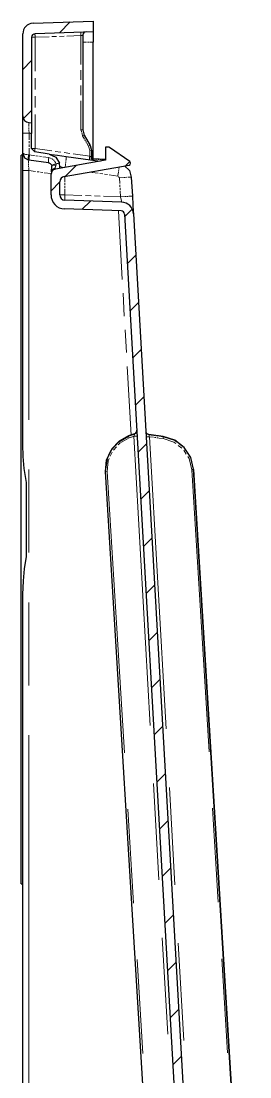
# Model space of a CAD drawing. Header units: millimetres. Extents: x 0 to 1989, y -338 to 950.
# Drawn here: x 1459.4 to 1524.4, y 650.5 to 950.2 of the extents above; entities that cross this region are included whole.
import ezdxf

# ---------------------------------------------------------------- set-up
doc = ezdxf.new("R2010")
doc.units = ezdxf.units.MM
doc.layers.add('DETAIL', color=8, linetype='Continuous')
doc.layers.add('FINE', color=9, linetype='Continuous')

msp = doc.modelspace()

# ---------------------------------------------------------------- linework, layer by layer
at = {"layer": 'DETAIL', "lineweight": 25}
for p, q in [((1462.78, 949.61), (1479.88, 950.21)), ((1479.88, 950.21), (1479.88, 947.21)), ((1479.88, 947.21), (1463.35, 946.63)), ((1459.88, 923.36), (1459.88, 946.61)), ((1462.38, 945.63), (1462.38, 921.29)), ((1476.88, 946.14), (1476.88, 919.37)), ((1479.88, 911.2), (1479.88, 944.21)), ((1461.64, 921.38), (1462.38, 921.29)), ((1462.38, 914.04), (1462.38, 918.31)), ((1476.88, 919.37), (1477.28, 917.87)), ((1490.25, 910.33), (1484.51, 914.35)), ((1459.88, 912.15), (1459.38, 912.13)), ((1463.24, 913.05), (1462.38, 914.04)), ((1467.37, 912.47), (1463.24, 913.05)), ((1479.38, 913.43), (1479.38, 911.71)), ((1479.38, 911.71), (1479.85, 911.21)), ((1461.6, 910.75), (1461.61, 910.75)), ((1470.38, 908.41), (1470.38, 909)), ((1471.62, 906.09), (1490.05, 909.34)), ((1479.85, 911.21), (1483.38, 911.02)), ((1490.46, 909.84), (1490.46, 909.92)), ((1467.88, 900.88), (1467.88, 906.71)), ((1470.38, 900.88), (1470.38, 904.62)), ((1487.92, 898.82), (1471.83, 899.38)), ((1487.83, 896.32), (1471.74, 896.89)), ((1488.8, 895.38), (1507.61, 564.04)), ((1491.29, 895.52), (1510.12, 564.04)), ((1491.62, 833.06), (1489.92, 832.44)), ((1499.79, 832.26), (1495.66, 832.84)), ((1483.34, 823.03), (1483.34, 822.95)), ((1499.34, 561.21), (1483.36, 822.35)), ((1524.4, 561.21), (1508.38, 822.97)), ((1508.38, 822.9), (1524.39, 561.21)), ((1459.88, 335.01), (1459.88, 787.4)), ((1459.38, 705.29), (1459.88, 705.26))]:
    msp.add_line(p, q, dxfattribs=at)
for points in [[(1462.78, 949.61, 0.404087), (1459.88, 946.61)], [(1463.35, 946.63, 0.403986), (1462.38, 945.63)], [(1477.85, 947.14, 0.404079), (1476.88, 946.14)], [(1459.88, 923.36, 0.378856), (1461.64, 921.38)], [(1484.51, 914.35, 0.149109), (1484.23, 914.44)], [(1490.05, 909.34, 0.364094), (1490.46, 909.84)], [(1490.46, 909.92, 0.24462), (1490.25, 910.33)], [(1469.12, 908.19, 0.363919), (1467.88, 906.71)], [(1471.62, 906.09, 0.364031), (1470.38, 904.62)], [(1467.88, 900.88, 0.404018), (1471.74, 896.89)], [(1470.38, 900.88, 0.404), (1471.83, 899.38)], [(1488.8, 895.38, 0.387709), (1487.83, 896.32)], [(1491.29, 895.52, 0.387637), (1487.92, 898.82)], [(1492.03, 833.34, 0.196399), (1492.28, 834.06)], [(1494.8, 833.78, 0.228568), (1495.22, 833.02)]]:
    msp.add_lwpolyline(points, format="xyb", dxfattribs=at)
for points in [[(1479.88, 947.21), (1479.88, 946.33), (1479.88, 944.21)], [(1459.88, 830.01), (1459.88, 907.78), (1459.88, 910.26), (1459.88, 912.07), (1459.88, 912.73), (1459.88, 918.4), (1459.88, 920.89), (1459.88, 922.7), (1459.88, 923.36)], [(1462.38, 921.29), (1462.38, 920.89), (1462.38, 919.8), (1462.38, 918.31)], [(1477.28, 917.87), (1478.98, 914.93), (1479.38, 913.43)], [(1484.23, 914.44), (1483.38, 914.46), (1483.38, 910.71), (1469.12, 908.19)], [(1459.38, 705.29), (1459.38, 705.82), (1459.38, 707.4), (1459.38, 710.03), (1459.38, 713.67), (1459.38, 718.28), (1459.38, 723.82), (1459.38, 730.24), (1459.38, 737.45), (1459.38, 745.4), (1459.38, 754), (1459.38, 763.16), (1459.38, 772.79), (1459.38, 782.78), (1459.38, 793.05), (1459.38, 803.47), (1459.38, 813.94), (1459.38, 824.37), (1459.38, 834.63), (1459.38, 844.63), (1459.38, 854.25), (1459.38, 863.41), (1459.38, 872.01), (1459.38, 879.96), (1459.38, 887.18), (1459.38, 893.59), (1459.38, 899.13), (1459.38, 903.75), (1459.38, 907.39), (1459.38, 910.01), (1459.38, 911.6), (1459.38, 912.13)], [(1459.88, 912.73), (1460.37, 911.42), (1461.6, 910.75)], [(1461.6, 910.75), (1461.52, 911.2), (1461.6, 912.24)], [(1461.64, 912.24), (1461.55, 911.19), (1461.61, 910.75)], [(1467.37, 912.47), (1468.01, 912.38), (1469.77, 912.13), (1472.19, 911.79), (1481.83, 910.43)], [(1467.37, 912.47), (1469.21, 911.61), (1470.27, 909.89)], [(1479.28, 911.24), (1479.28, 911.24), (1479.29, 911.24), (1479.29, 911.23), (1479.29, 911.23), (1479.29, 911.23), (1479.3, 911.23), (1479.3, 911.22), (1479.31, 911.22), (1479.32, 911.21), (1479.33, 911.2), (1479.34, 911.19), (1479.37, 911.18), (1479.39, 911.16), (1479.43, 911.13), (1479.47, 911.1), (1479.54, 911.06), (1479.6, 911.02), (1479.66, 910.98), (1479.72, 910.94), (1479.75, 910.92), (1479.78, 910.9), (1479.79, 910.89), (1479.8, 910.88), (1479.81, 910.88), (1479.82, 910.87), (1479.82, 910.87), (1479.82, 910.87), (1479.82, 910.87), (1479.83, 910.87)], [(1479.38, 911.44), (1479.38, 911.44), (1479.38, 911.44), (1479.38, 911.44), (1479.38, 911.44), (1479.38, 911.43), (1479.39, 911.43), (1479.39, 911.43), (1479.39, 911.42), (1479.39, 911.41), (1479.39, 911.41), (1479.4, 911.39), (1479.4, 911.38), (1479.41, 911.36), (1479.41, 911.33), (1479.43, 911.29), (1479.44, 911.25), (1479.46, 911.18), (1479.48, 911.11), (1479.51, 911), (1479.56, 910.91), (1479.66, 910.79), (1479.78, 910.72)], [(1467.19, 909.97), (1461.61, 910.75), (1461.6, 910.75)], [(1467.19, 909.95), (1467.32, 909.93), (1467.44, 909.9), (1467.61, 909.81), (1467.77, 909.68), (1467.91, 909.53), (1468.01, 909.36), (1468.03, 909.3), (1468.04, 909.24)], [(1468.07, 909.1), (1468.07, 909.06), (1468.06, 909.01), (1468.03, 908.71), (1467.98, 908.43), (1467.93, 908.07), (1467.89, 907.72), (1467.89, 907.56), (1467.89, 907.4)], [(1468.05, 909.24), (1468.06, 909.22), (1468.07, 909.2), (1468.07, 909.18), (1468.07, 909.16), (1468.07, 909.13), (1468.07, 909.1)], [(1470.38, 909), (1470.38, 909.08), (1470.34, 909.54), (1470.27, 909.89)], [(1479.48, 910.88), (1479.48, 910.88), (1479.48, 910.88), (1479.49, 910.88), (1479.49, 910.88), (1479.49, 910.88), (1479.49, 910.88), (1479.5, 910.88), (1479.5, 910.87), (1479.51, 910.87), (1479.52, 910.87), (1479.53, 910.86), (1479.54, 910.86), (1479.57, 910.85), (1479.59, 910.84), (1479.63, 910.83), (1479.67, 910.81), (1479.71, 910.8), (1479.74, 910.78), (1479.76, 910.78), (1479.77, 910.77), (1479.78, 910.77), (1479.79, 910.76), (1479.79, 910.76), (1479.79, 910.76), (1479.8, 910.76), (1479.8, 910.76), (1479.8, 910.76)], [(1479.6, 911.21), (1479.6, 911.21), (1479.6, 911.21), (1479.6, 911.2), (1479.6, 911.2), (1479.6, 911.2), (1479.6, 911.2), (1479.61, 911.19), (1479.61, 911.19), (1479.61, 911.18), (1479.61, 911.17), (1479.61, 911.16), (1479.62, 911.14), (1479.62, 911.12), (1479.63, 911.09), (1479.64, 911.04), (1479.65, 911), (1479.66, 910.92), (1479.68, 910.85), (1479.73, 910.77), (1479.78, 910.72)], [(1488.79, 909.12), (1490.14, 907.76), (1490.7, 905.93)], [(1490.7, 905.93), (1491.01, 900.53), (1491.15, 898.03), (1491.25, 896.19), (1491.29, 895.52)], [(1492.03, 833.34), (1491.85, 833.17), (1491.62, 833.06)], [(1489.92, 832.44), (1487.25, 830.97), (1485.15, 828.77), (1483.8, 826.04), (1483.34, 823.03)], [(1483.36, 822.35), (1483.68, 825.53), (1484.98, 828.44), (1487.14, 830.8), (1489.92, 832.35)], [(1495.66, 832.84), (1495.43, 832.9), (1495.22, 833.02)], [(1508.38, 822.97), (1507.59, 826.28), (1505.74, 829.14), (1503.03, 831.22), (1499.79, 832.26)], [(1460.88, 819.24), (1460.3, 823.17), (1460, 826.59), (1459.88, 830.01)], [(1460.88, 798.17), (1460.88, 808.71), (1460.88, 819.24)], [(1459.88, 787.4), (1460.03, 791.33), (1460.36, 794.75), (1460.88, 798.17)]]:
    msp.add_lwpolyline(points, dxfattribs=at)
at = {"layer": 'FINE', "lineweight": 9}
for p, q in [((1470.26, 946.87), (1473.37, 949.98)), ((1462.83, 945.63), (1462.74, 945.63)), ((1462.99, 945.63), (1462.89, 945.63)), ((1463.35, 945.63), (1463.05, 945.63)), ((1463.34, 946.16), (1463.33, 946.26)), ((1463.34, 946), (1463.34, 946.1)), ((1463.35, 945.63), (1463.34, 945.94)), ((1467.34, 945.77), (1463.35, 945.63)), ((1463.35, 945.63), (1463.35, 935.96)), ((1469.47, 945.84), (1468.14, 945.8)), ((1471.6, 945.92), (1470.27, 945.87)), ((1476.4, 946.09), (1472.4, 945.95)), ((1476.39, 946.62), (1476.39, 946.72)), ((1476.39, 946.45), (1476.39, 946.56)), ((1476.4, 946.09), (1476.39, 946.39)), ((1476.55, 946.1), (1476.4, 946.09)), ((1476.4, 937.91), (1476.4, 946.09)), ((1476.62, 946.11), (1476.58, 946.1)), ((1476.7, 946.12), (1476.65, 946.11)), ((1476.88, 946.14), (1476.73, 946.12)), ((1477.8, 944.21), (1476.88, 944.21)), ((1478.29, 944.21), (1477.98, 944.21)), ((1478.78, 944.21), (1478.47, 944.21)), ((1479.88, 944.21), (1478.96, 944.21)), ((1459.88, 936.49), (1462.38, 938.99)), ((1476.4, 933.55), (1476.4, 936.27)), ((1463.35, 934.02), (1463.35, 930.8)), ((1476.4, 929.18), (1476.4, 931.91)), ((1463.35, 928.87), (1463.35, 925.64)), ((1460.06, 922.53), (1462.38, 924.85)), ((1463.35, 923.71), (1463.35, 914.04)), ((1461.55, 920.29), (1461.55, 919.98)), ((1460.53, 918.4), (1460.71, 918.4)), ((1460.81, 918.4), (1460.99, 918.4)), ((1461.1, 918.4), (1461.64, 918.4)), ((1461.56, 919.8), (1461.57, 919.5)), ((1461.64, 918.4), (1461.87, 918.37)), ((1461.91, 918.37), (1461.99, 918.36)), ((1462.03, 918.35), (1462.11, 918.34)), ((1462.15, 918.34), (1462.38, 918.31)), ((1476.54, 918.84), (1476.4, 919.37)), ((1476.62, 918.55), (1476.57, 918.73)), ((1476.62, 919.37), (1476.58, 919.37)), ((1476.7, 919.37), (1476.65, 919.37)), ((1476.7, 918.26), (1476.65, 918.44)), ((1476.87, 917.62), (1476.72, 918.16)), ((1477, 917.7), (1476.87, 917.62)), ((1477.39, 916.72), (1476.87, 917.62)), ((1477.06, 917.74), (1477.02, 917.71)), ((1477.13, 917.78), (1477.09, 917.75)), ((1461.64, 916.13), (1461.64, 915.51)), ((1461.64, 915.13), (1461.64, 914.5)), ((1477.66, 916.24), (1477.49, 916.54)), ((1477.94, 915.76), (1477.77, 916.06)), ((1478.56, 914.68), (1478.04, 915.58)), ((1478.69, 914.76), (1478.56, 914.68)), ((1478.67, 914.3), (1478.56, 914.68)), ((1478.72, 914.1), (1478.69, 914.22)), ((1478.76, 914.8), (1478.72, 914.77)), ((1478.83, 914.84), (1478.79, 914.81)), ((1459.88, 912.73), (1460.35, 912.42)), ((1460.45, 912.39), (1460.64, 912.37)), ((1460.75, 912.35), (1460.94, 912.33)), ((1461.05, 912.31), (1461.6, 912.24)), ((1461.6, 912.24), (1461.61, 912.24)), ((1461.62, 912.24), (1461.62, 912.24)), ((1461.62, 912.24), (1461.62, 912.24)), ((1461.63, 912.24), (1461.64, 912.24)), ((1462.83, 914.04), (1462.74, 914.04)), ((1462.99, 914.04), (1462.89, 914.04)), ((1463.35, 914.04), (1463.05, 914.04)), ((1463.28, 913.51), (1463.27, 913.41)), ((1463.3, 913.67), (1463.29, 913.57)), ((1463.35, 914.04), (1463.31, 913.73)), ((1463.35, 914.04), (1468.11, 913.37)), ((1463.69, 911.95), (1464.26, 911.87)), ((1464.6, 911.82), (1465.17, 911.74)), ((1465.51, 911.69), (1467.22, 911.45)), ((1467.18, 910.99), (1467.22, 911.45)), ((1469.06, 913.23), (1470.65, 913.01)), ((1471.6, 912.88), (1473.19, 912.65)), ((1474.14, 912.52), (1478.9, 911.85)), ((1478.78, 913.89), (1478.74, 914.02)), ((1478.83, 911.33), (1478.82, 911.22)), ((1478.85, 911.49), (1478.84, 911.39)), ((1478.9, 911.85), (1478.86, 911.55)), ((1479.05, 913.43), (1478.9, 913.43)), ((1478.9, 912.69), (1478.9, 912.85)), ((1478.9, 912.43), (1478.9, 912.59)), ((1478.9, 911.85), (1478.9, 912.33)), ((1478.9, 911.85), (1479, 911.81)), ((1479.02, 911.8), (1479.06, 911.78)), ((1479.12, 913.43), (1479.08, 913.43)), ((1479.08, 911.77), (1479.11, 911.76)), ((1479.13, 911.75), (1479.24, 911.71)), ((1479.2, 913.43), (1479.15, 913.43)), ((1479.28, 911.71), (1479.24, 911.71)), ((1479.28, 911.26), (1479.32, 911.14)), ((1479.3, 911.71), (1479.29, 911.71)), ((1479.33, 911.71), (1479.31, 911.71)), ((1479.41, 911.41), (1479.47, 911.34)), ((1479.51, 911.3), (1479.58, 911.24)), ((1461.5, 909.67), (1461.5, 909.36)), ((1461.51, 909.18), (1461.53, 908.87)), ((1461.54, 908.69), (1461.6, 907.78)), ((1467.14, 910.51), (1467.15, 910.66)), ((1467.16, 910.75), (1467.17, 910.9)), ((1468.07, 909.1), (1468.42, 909.28)), ((1468.33, 908.18), (1468.49, 908.25)), ((1468.5, 909.43), (1468.63, 909.48)), ((1468.5, 909.29), (1468.63, 909.3)), ((1468.59, 908.3), (1469.07, 908.53)), ((1468.71, 909.51), (1468.84, 909.55)), ((1468.71, 909.3), (1468.84, 909.31)), ((1468.91, 909.58), (1469.3, 909.71)), ((1468.92, 909.31), (1469.32, 909.33)), ((1469.07, 908.53), (1469.08, 908.42)), ((1469.09, 908.4), (1469.09, 908.37)), ((1469.1, 908.35), (1469.1, 908.31)), ((1469.1, 908.29), (1469.12, 908.19)), ((1469.22, 909.04), (1469.19, 908.96)), ((1469.32, 909.33), (1469.23, 909.09)), ((1469.59, 909.77), (1469.3, 909.71)), ((1469.35, 909.45), (1469.32, 909.33)), ((1469.34, 909.58), (1469.34, 909.54)), ((1469.34, 909.51), (1469.34, 909.47)), ((1469.75, 909.79), (1469.65, 909.78)), ((1469.91, 909.82), (1469.81, 909.8)), ((1470.27, 909.89), (1469.97, 909.83)), ((1470.66, 908.87), (1470.38, 909)), ((1470.81, 908.8), (1470.71, 908.84)), ((1470.95, 908.73), (1470.86, 908.77)), ((1471.29, 908.57), (1471.01, 908.7)), ((1471.99, 909.63), (1471.88, 908.68)), ((1471.98, 906.16), (1475.06, 909.24)), ((1472.06, 910.14), (1472.02, 909.82)), ((1472.12, 910.64), (1472.08, 910.32)), ((1479.83, 910.87), (1479.82, 910.84)), ((1479.86, 911.04), (1479.84, 910.94)), ((1479.86, 911.13), (1479.86, 911.15)), ((1479.86, 911.1), (1479.86, 911.12)), ((1479.86, 911.04), (1479.86, 911.09)), ((1479.86, 911.04), (1480.94, 910.95)), ((1481.15, 910.94), (1481.51, 910.91)), ((1481.73, 910.89), (1482.09, 910.86)), ((1482.3, 910.84), (1483.38, 910.76)), ((1487.23, 908.85), (1487.14, 908.04)), ((1489.15, 909.18), (1490.27, 910.31)), ((1460.51, 907.78), (1460.69, 907.78)), ((1460.79, 907.78), (1460.97, 907.78)), ((1461.08, 907.78), (1461.6, 907.78)), ((1461.6, 907.78), (1461.6, 837.05)), ((1463.52, 907.51), (1461.6, 907.78)), ((1464.55, 907.37), (1463.91, 907.46)), ((1465.57, 907.22), (1464.93, 907.31)), ((1467.88, 906.9), (1465.96, 907.17)), ((1467.88, 907.4), (1468.1, 907.88)), ((1471.83, 904.52), (1471.83, 906.13)), ((1481.24, 907), (1478.74, 907.35)), ((1482.57, 906.81), (1481.74, 906.93)), ((1483.9, 906.62), (1483.07, 906.74)), ((1486.9, 906.2), (1484.4, 906.55)), ((1487.01, 907.01), (1486.9, 906.2)), ((1487.03, 906.06), (1486.9, 906.2)), ((1487.06, 907.44), (1487.03, 907.17)), ((1487.1, 905.98), (1487.06, 906.03)), ((1487.17, 905.91), (1487.13, 905.96)), ((1487.33, 905.74), (1488.36, 905.8)), ((1488.57, 905.81), (1488.91, 905.83)), ((1489.12, 905.84), (1489.46, 905.86)), ((1467.88, 902.06), (1470.38, 904.56)), ((1471.83, 903.67), (1471.83, 904.2)), ((1471.83, 902.81), (1471.83, 903.35)), ((1471.83, 900.88), (1471.83, 902.49)), ((1487.47, 903.2), (1487.44, 903.75)), ((1487.52, 902.32), (1487.49, 902.87)), ((1470.91, 900.88), (1471.06, 900.88)), ((1471.15, 900.88), (1471.3, 900.88)), ((1471.39, 900.88), (1471.83, 900.88)), ((1471.82, 900.33), (1471.81, 900.18)), ((1471.81, 900.09), (1471.81, 899.93)), ((1471.83, 900.88), (1471.82, 900.42)), ((1476.67, 900.71), (1471.83, 900.88)), ((1479.25, 900.62), (1477.64, 900.68)), ((1481.83, 900.53), (1480.22, 900.59)), ((1487.64, 900.33), (1482.8, 900.5)), ((1487.64, 900.33), (1487.54, 901.99)), ((1487.64, 900.33), (1488.67, 900.39)), ((1487.74, 899.87), (1487.64, 900.33)), ((1487.8, 899.63), (1487.77, 899.78)), ((1487.86, 899.38), (1487.82, 899.54)), ((1488.88, 900.4), (1489.22, 900.42)), ((1489.43, 900.43), (1489.77, 900.45)), ((1476.68, 896.71), (1479.09, 899.13)), ((1488.12, 876.86), (1487.02, 896.35)), ((1488.83, 894.73), (1490.95, 896.85)), ((1489.59, 881.35), (1491.96, 883.72)), ((1488.71, 866.47), (1488.34, 872.96)), ((1490.35, 867.97), (1492.72, 870.34)), ((1489.3, 856.08), (1488.94, 862.57)), ((1491.11, 854.58), (1493.48, 856.95)), ((1490.63, 832.69), (1489.53, 852.18)), ((1491.87, 841.2), (1494.24, 843.57)), ((1492.09, 833.34), (1491.99, 833.26)), ((1492.15, 833.54), (1492.03, 833.34)), ((1492.16, 833.52), (1492.13, 833.4)), ((1492.28, 833.97), (1492.18, 833.59)), ((1492.22, 833.65), (1492.18, 833.58)), ((1492.24, 833.77), (1492.23, 833.7)), ((1492.28, 834.05), (1492.25, 833.82)), ((1494.87, 833.51), (1494.8, 833.78)), ((1494.96, 833.31), (1494.8, 833.69)), ((1494.91, 833.37), (1494.89, 833.46)), ((1495, 833.26), (1494.94, 833.33)), ((1489.92, 832.35), (1490.45, 832.54)), ((1489.92, 832.41), (1489.92, 832.4)), ((1489.92, 832.39), (1489.92, 832.38)), ((1489.92, 832.38), (1489.92, 832.35)), ((1489.92, 832.35), (1489.97, 832.2)), ((1489.98, 832.17), (1490, 832.12)), ((1490.01, 832.09), (1490.02, 832.04)), ((1490.03, 832.01), (1490.09, 831.86)), ((1490.49, 832.01), (1490.09, 831.86)), ((1490.72, 832.73), (1490.55, 832.67)), ((1490.55, 832.58), (1490.72, 832.64)), ((1490.7, 832.09), (1490.57, 832.04)), ((1490.91, 832.16), (1490.78, 832.12)), ((1491, 832.83), (1490.83, 832.77)), ((1490.83, 832.68), (1491, 832.74)), ((1491.39, 832.34), (1490.99, 832.19)), ((1491.39, 832.34), (1491.47, 832.53)), ((1491.69, 832.35), (1491.39, 832.34)), ((1496.06, 750.2), (1491.39, 832.34)), ((1491.48, 832.57), (1491.5, 832.64)), ((1491.52, 832.67), (1491.54, 832.74)), ((1491.56, 832.78), (1491.63, 832.97)), ((1491.63, 833.02), (1491.62, 833.03)), ((1491.93, 833.21), (1491.63, 832.97)), ((1491.63, 833), (1491.63, 833.01)), ((1491.86, 832.36), (1491.75, 832.35)), ((1492.02, 832.36), (1491.91, 832.36)), ((1495.05, 833.11), (1495, 833.23)), ((1495.22, 833.02), (1495.04, 833.22)), ((1495.23, 832.99), (1495.1, 833.05)), ((1495.35, 832.17), (1495.25, 832.16)), ((1495.66, 832.76), (1495.3, 832.95)), ((1495.51, 832.18), (1495.41, 832.17)), ((1495.87, 832.21), (1495.57, 832.19)), ((1495.66, 832.81), (1495.66, 832.8)), ((1495.66, 832.8), (1495.66, 832.79)), ((1495.66, 832.76), (1495.73, 832.59)), ((1495.74, 832.56), (1495.76, 832.5)), ((1495.78, 832.47), (1495.8, 832.41)), ((1495.81, 832.38), (1495.87, 832.21)), ((1497.6, 832.57), (1497.17, 832.63)), ((1497.18, 832.55), (1497.6, 832.49)), ((1497.68, 831.95), (1497.29, 832.01)), ((1498.27, 832.47), (1497.85, 832.53)), ((1497.85, 832.45), (1498.27, 832.39)), ((1498.31, 831.87), (1497.92, 831.92)), ((1499.79, 832.26), (1498.52, 832.44)), ((1499.73, 831.67), (1498.55, 831.83)), ((1499.73, 831.67), (1499.75, 831.82)), ((1499.75, 831.86), (1499.76, 831.91)), ((1499.76, 831.94), (1499.77, 831.99)), ((1499.77, 832.02), (1499.79, 832.18)), ((1499.79, 832.24), (1499.79, 832.26)), ((1499.79, 832.22), (1499.79, 832.23)), ((1499.79, 832.21), (1499.79, 832.22)), ((1485.24, 827.81), (1484.73, 826.68)), ((1486.48, 829.34), (1485.64, 828.43)), ((1492.63, 827.82), (1495, 830.19)), ((1505.06, 828.96), (1504.01, 829.76)), ((1504.3, 830.17), (1505.41, 829.33)), ((1506.31, 827.27), (1505.59, 828.38)), ((1505.96, 828.72), (1506.72, 827.56)), ((1461.6, 822.9), (1461.6, 799.33)), ((1483.54, 822.35), (1483.59, 822.35)), ((1483.62, 822.36), (1483.67, 822.36)), ((1483.7, 822.36), (1483.85, 822.37)), ((1483.85, 822.37), (1488.75, 742.42)), ((1507.89, 822.85), (1508.04, 822.86)), ((1512.79, 742.76), (1507.89, 822.85)), ((1508.07, 822.86), (1508.12, 822.87)), ((1508.15, 822.87), (1508.2, 822.87)), ((1508.38, 822.97), (1508.38, 822.95)), ((1513.28, 742.84), (1508.38, 822.97)), ((1508.38, 822.94), (1508.38, 822.94)), ((1508.38, 822.93), (1508.38, 822.92)), ((1508.38, 822.92), (1508.38, 822.9)), ((1493.39, 814.44), (1495.76, 816.81)), ((1494.15, 801.05), (1496.52, 803.42)), ((1494.91, 787.67), (1497.28, 790.04)), ((1461.6, 785.18), (1461.6, 761.61)), ((1495.67, 774.29), (1498.04, 776.66)), ((1496.43, 760.91), (1498.8, 763.28)), ((1497.19, 747.53), (1499.56, 749.9)), ((1461.6, 747.46), (1461.6, 606)), ((1497.95, 734.14), (1500.32, 736.51)), ((1498.55, 706.39), (1496.99, 733.77)), ((1501.53, 732.66), (1503.1, 705)), ((1489.72, 726.43), (1491.36, 699.78)), ((1515.4, 700.04), (1513.77, 726.74)), ((1515.9, 700.1), (1514.26, 726.81)), ((1498.71, 720.76), (1501.08, 723.13)), ((1499.47, 707.38), (1501.84, 709.75)), ((1500.23, 694), (1502.6, 696.37)), ((1501.03, 662.59), (1499.48, 689.97)), ((1504.04, 688.41), (1505.61, 660.76)), ((1492.33, 683.79), (1493.96, 657.14)), ((1518.02, 657.32), (1516.38, 684.02)), ((1518.51, 657.36), (1516.88, 684.07)), ((1500.99, 680.61), (1503.36, 682.98)), ((1501.75, 667.23), (1504.12, 669.6)), ((1502.51, 653.85), (1504.88, 656.22))]:
    msp.add_line(p, q, dxfattribs=at)
for points in [[(1462.68, 945.63), (1462.66, 945.63), (1462.38, 945.63)], [(1463.33, 946.32), (1463.33, 946.34), (1463.35, 946.63)], [(1476.38, 946.78), (1476.38, 946.79), (1476.4, 947.09)], [(1476.55, 919.37), (1476.4, 919.37), (1476.4, 927.55)], [(1461.64, 921.38), (1461.55, 920.99), (1461.55, 920.47)], [(1459.88, 918.4), (1460.38, 918.4), (1460.42, 918.4)], [(1461.58, 919.31), (1461.64, 918.4), (1461.64, 916.51)], [(1476.88, 919.37), (1476.74, 919.37), (1476.73, 919.37)], [(1477.28, 917.87), (1477.16, 917.8), (1477.16, 917.79)], [(1478.98, 914.93), (1478.86, 914.86), (1478.85, 914.85)], [(1461.64, 914.12), (1461.64, 912.24), (1463.35, 911.99)], [(1462.68, 914.04), (1462.66, 914.04), (1462.38, 914.04)], [(1463.26, 913.35), (1463.26, 913.34), (1463.24, 913.05)], [(1467.22, 911.45), (1467.44, 911.41), (1468.04, 911.16)], [(1472.19, 911.79), (1472.15, 910.89), (1472.14, 910.83)], [(1478.9, 912.95), (1478.9, 913.43), (1478.8, 913.82)], [(1479.38, 913.43), (1479.24, 913.43), (1479.23, 913.43)], [(1479.24, 911.71), (1479.34, 911.51), (1479.38, 911.46)], [(1479.24, 911.71), (1479.26, 911.35), (1479.26, 911.33)], [(1479.38, 911.71), (1479.34, 911.71), (1479.34, 911.71)], [(1461.6, 910.75), (1461.5, 910.37), (1461.5, 909.85)], [(1467.19, 909.97), (1467.13, 910.41), (1467.13, 910.42)], [(1468.06, 909.24), (1468.4, 909.4), (1468.43, 909.41)], [(1468.2, 911.09), (1468.23, 911.08), (1468.43, 910.92)], [(1468.56, 910.81), (1468.66, 910.74), (1468.76, 910.6)], [(1468.86, 910.46), (1469.15, 910.06), (1469.3, 909.71)], [(1469.13, 908.78), (1469.07, 908.59), (1469.07, 908.53)], [(1469.17, 908.91), (1469.14, 908.84), (1469.14, 908.83)], [(1469.3, 909.71), (1469.31, 909.69), (1469.33, 909.62), (1469.33, 909.6)], [(1478.81, 911.16), (1478.81, 911.15), (1478.79, 910.86)], [(1479.35, 911.07), (1479.37, 911.04), (1479.42, 910.97)], [(1479.47, 910.91), (1479.54, 910.83), (1479.78, 910.72)], [(1479.62, 911.2), (1479.66, 911.16), (1479.86, 911.04)], [(1479.81, 910.82), (1479.81, 910.8), (1479.79, 910.74), (1479.78, 910.72)], [(1479.84, 910.92), (1479.83, 910.91), (1479.83, 910.89)], [(1479.86, 911.16), (1479.86, 911.16), (1479.85, 911.21)], [(1459.88, 907.78), (1460.37, 907.78), (1460.41, 907.78)], [(1468.15, 907.98), (1468.21, 908.12), (1468.23, 908.13)], [(1487.12, 907.87), (1487.09, 907.66), (1487.09, 907.6)], [(1487.42, 904.08), (1487.33, 905.74), (1487.2, 905.88)], [(1489.67, 905.87), (1489.72, 905.87), (1490.7, 905.93)], [(1470.38, 900.88), (1470.8, 900.88), (1470.82, 900.88)], [(1471.81, 899.84), (1471.81, 899.82), (1471.83, 899.38)], [(1487.92, 898.82), (1487.89, 899.26), (1487.88, 899.29)], [(1489.98, 900.47), (1490.03, 900.47), (1491.01, 900.53)], [(1490.09, 831.86), (1487.44, 830.39), (1486.98, 829.89)], [(1490.44, 832.63), (1489.92, 832.44), (1489.92, 832.41)], [(1491.62, 833.03), (1491.62, 833.06), (1491.1, 832.87)], [(1491.11, 832.78), (1491.63, 832.97), (1491.63, 833)], [(1492.38, 832.36), (1492.09, 832.37), (1492.08, 832.37)], [(1495.19, 832.16), (1495.18, 832.16), (1494.89, 832.12)], [(1496.92, 832.66), (1495.66, 832.84), (1495.66, 832.82)], [(1495.66, 832.78), (1495.66, 832.76), (1496.93, 832.58)], [(1497.05, 832.04), (1495.87, 832.21), (1500.58, 749.25)], [(1498.52, 832.36), (1499.79, 832.18), (1499.79, 832.2)], [(1503.39, 830.24), (1502.81, 830.68), (1499.73, 831.67)], [(1499.79, 832.18), (1503.03, 831.14), (1503.64, 830.68)], [(1484.43, 826), (1484.15, 825.38), (1483.85, 822.37)], [(1507.89, 822.85), (1507.14, 826), (1506.74, 826.61)], [(1507.18, 826.86), (1507.59, 826.21), (1508.38, 822.9)], [(1483.36, 822.35), (1483.51, 822.35), (1483.51, 822.35)], [(1508.23, 822.88), (1508.23, 822.88), (1508.38, 822.9)]]:
    msp.add_lwpolyline(points, dxfattribs=at)

doc.saveas('drawing.dxf')
